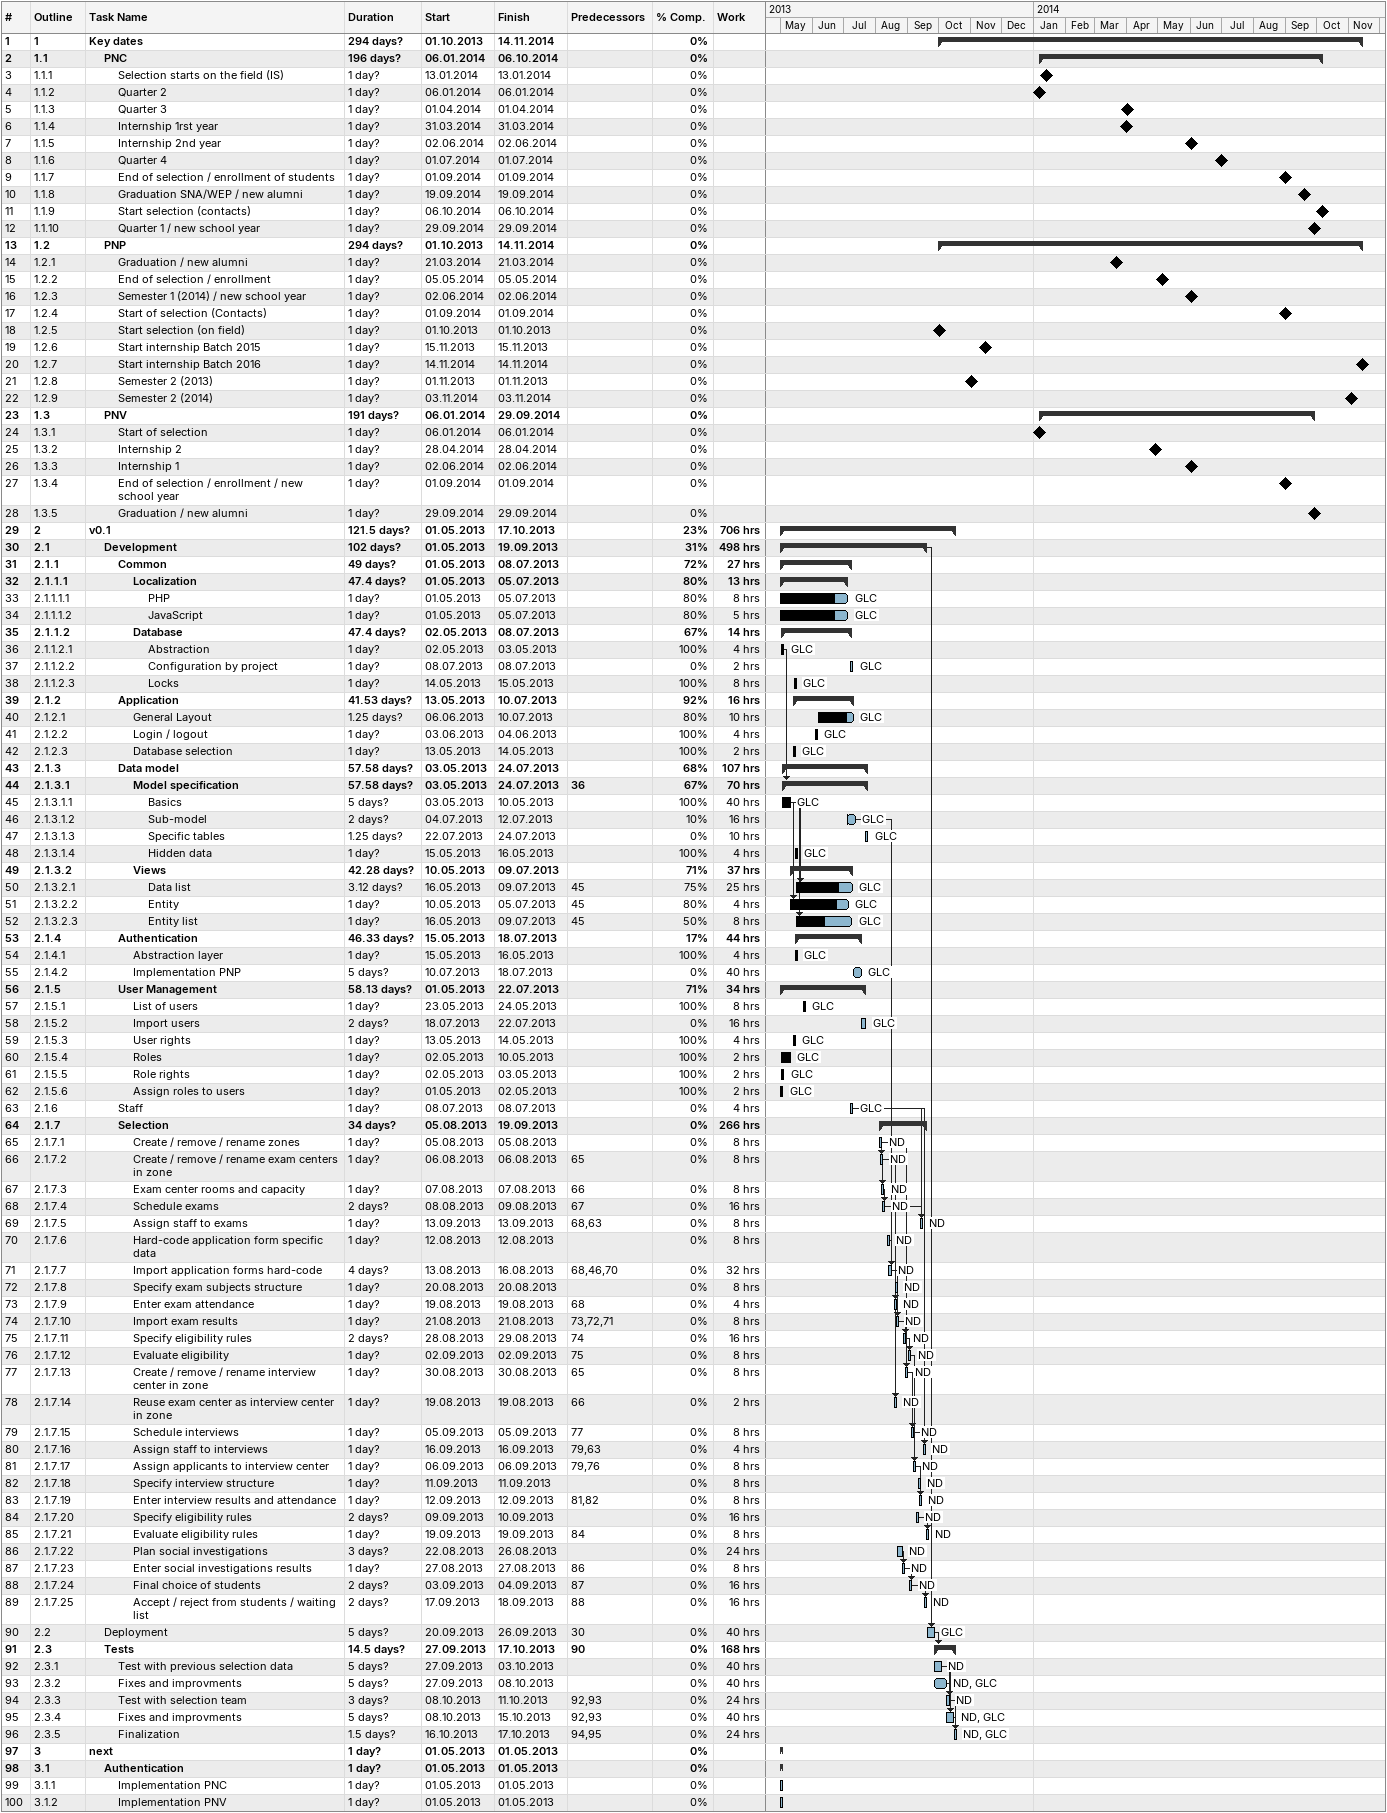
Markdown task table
| ID | WBS | Task | Duration | Start | Finish | Predecessors | Resources | % complete | Work (h) |
|---|---|---|---|---|---|---|---|---|---|
| 1 | 1 | **Key dates** | 294d? | 2013-10-01 | 2014-11-14 |  |  | 0 |  |
| 2 | 1.1 | **PNC** | 196d? | 2014-01-06 | 2014-10-06 |  |  | 0 |  |
| 3 | 1.1.1 | Selection starts on the field (IS) | 1d? | 2014-01-13 | 2014-01-13 |  |  | 0 |  |
| 4 | 1.1.2 | Quarter 2 | 1d? | 2014-01-06 | 2014-01-06 |  |  | 0 |  |
| 5 | 1.1.3 | Quarter 3 | 1d? | 2014-04-01 | 2014-04-01 |  |  | 0 |  |
| 6 | 1.1.4 | Internship 1rst year | 1d? | 2014-03-31 | 2014-03-31 |  |  | 0 |  |
| 7 | 1.1.5 | Internship 2nd year | 1d? | 2014-06-02 | 2014-06-02 |  |  | 0 |  |
| 8 | 1.1.6 | Quarter 4 | 1d? | 2014-07-01 | 2014-07-01 |  |  | 0 |  |
| 9 | 1.1.7 | End of selection / enrollment of students | 1d? | 2014-09-01 | 2014-09-01 |  |  | 0 |  |
| 10 | 1.1.8 | Graduation SNA/WEP / new alumni | 1d? | 2014-09-19 | 2014-09-19 |  |  | 0 |  |
| 11 | 1.1.9 | Start selection (contacts) | 1d? | 2014-10-06 | 2014-10-06 |  |  | 0 |  |
| 12 | 1.1.10 | Quarter 1 / new school year | 1d? | 2014-09-29 | 2014-09-29 |  |  | 0 |  |
| 13 | 1.2 | **PNP** | 294d? | 2013-10-01 | 2014-11-14 |  |  | 0 |  |
| 14 | 1.2.1 | Graduation / new alumni | 1d? | 2014-03-21 | 2014-03-21 |  |  | 0 |  |
| 15 | 1.2.2 | End of selection / enrollment | 1d? | 2014-05-05 | 2014-05-05 |  |  | 0 |  |
| 16 | 1.2.3 | Semester 1 (2014) / new school year | 1d? | 2014-06-02 | 2014-06-02 |  |  | 0 |  |
| 17 | 1.2.4 | Start of selection (Contacts) | 1d? | 2014-09-01 | 2014-09-01 |  |  | 0 |  |
| 18 | 1.2.5 | Start selection (on field) | 1d? | 2013-10-01 | 2013-10-01 |  |  | 0 |  |
| 19 | 1.2.6 | Start internship Batch 2015 | 1d? | 2013-11-15 | 2013-11-15 |  |  | 0 |  |
| 20 | 1.2.7 | Start internship Batch 2016 | 1d? | 2014-11-14 | 2014-11-14 |  |  | 0 |  |
| 21 | 1.2.8 | Semester 2 (2013) | 1d? | 2013-11-01 | 2013-11-01 |  |  | 0 |  |
| 22 | 1.2.9 | Semester 2 (2014) | 1d? | 2014-11-03 | 2014-11-03 |  |  | 0 |  |
| 23 | 1.3 | **PNV** | 191d? | 2014-01-06 | 2014-09-29 |  |  | 0 |  |
| 24 | 1.3.1 | Start of selection | 1d? | 2014-01-06 | 2014-01-06 |  |  | 0 |  |
| 25 | 1.3.2 | Internship 2 | 1d? | 2014-04-28 | 2014-04-28 |  |  | 0 |  |
| 26 | 1.3.3 | Internship 1 | 1d? | 2014-06-02 | 2014-06-02 |  |  | 0 |  |
| 27 | 1.3.4 | End of selection / enrollment / new school year | 1d? | 2014-09-01 | 2014-09-01 |  |  | 0 |  |
| 28 | 1.3.5 | Graduation / new alumni | 1d? | 2014-09-29 | 2014-09-29 |  |  | 0 |  |
| 29 | 2 | **v0.1** | 121.5d? | 2013-05-01 | 2013-10-17 |  |  | 23 | 706 |
| 30 | 2.1 | **Development** | 102d? | 2013-05-01 | 2013-09-19 |  |  | 31 | 498 |
| 31 | 2.1.1 | **Common** | 49d? | 2013-05-01 | 2013-07-08 |  |  | 72 | 27 |
| 32 | 2.1.1.1 | **Localization** | 47.4d? | 2013-05-01 | 2013-07-05 |  |  | 80 | 13 |
| 33 | 2.1.1.1.1 | PHP | 1d? | 2013-05-01 | 2013-07-05 |  | GLC | 80 | 8 |
| 34 | 2.1.1.1.2 | JavaScript | 1d? | 2013-05-01 | 2013-07-05 |  | GLC | 80 | 5 |
| 35 | 2.1.1.2 | **Database** | 47.4d? | 2013-05-02 | 2013-07-08 |  |  | 67 | 14 |
| 36 | 2.1.1.2.1 | Abstraction | 1d? | 2013-05-02 | 2013-05-03 |  | GLC | 100 | 4 |
| 37 | 2.1.1.2.2 | Configuration by project | 1d? | 2013-07-08 | 2013-07-08 |  | GLC | 0 | 2 |
| 38 | 2.1.1.2.3 | Locks | 1d? | 2013-05-14 | 2013-05-15 |  | GLC | 100 | 8 |
| 39 | 2.1.2 | **Application** | 41.53d? | 2013-05-13 | 2013-07-10 |  |  | 92 | 16 |
| 40 | 2.1.2.1 | General Layout | 1.25d? | 2013-06-06 | 2013-07-10 |  | GLC | 80 | 10 |
| 41 | 2.1.2.2 | Login / logout | 1d? | 2013-06-03 | 2013-06-04 |  | GLC | 100 | 4 |
| 42 | 2.1.2.3 | Database selection | 1d? | 2013-05-13 | 2013-05-14 |  | GLC | 100 | 2 |
| 43 | 2.1.3 | **Data model** | 57.58d? | 2013-05-03 | 2013-07-24 |  |  | 68 | 107 |
| 44 | 2.1.3.1 | **Model specification** | 57.58d? | 2013-05-03 | 2013-07-24 | 36 |  | 67 | 70 |
| 45 | 2.1.3.1.1 | Basics | 5d? | 2013-05-03 | 2013-05-10 |  | GLC | 100 | 40 |
| 46 | 2.1.3.1.2 | Sub-model | 2d? | 2013-07-04 | 2013-07-12 |  | GLC | 10 | 16 |
| 47 | 2.1.3.1.3 | Specific tables | 1.25d? | 2013-07-22 | 2013-07-24 |  | GLC | 0 | 10 |
| 48 | 2.1.3.1.4 | Hidden data | 1d? | 2013-05-15 | 2013-05-16 |  | GLC | 100 | 4 |
| 49 | 2.1.3.2 | **Views** | 42.28d? | 2013-05-10 | 2013-07-09 |  |  | 71 | 37 |
| 50 | 2.1.3.2.1 | Data list | 3.12d? | 2013-05-16 | 2013-07-09 | 45 | GLC | 75 | 25 |
| 51 | 2.1.3.2.2 | Entity | 1d? | 2013-05-10 | 2013-07-05 | 45 | GLC | 80 | 4 |
| 52 | 2.1.3.2.3 | Entity list | 1d? | 2013-05-16 | 2013-07-09 | 45 | GLC | 50 | 8 |
| 53 | 2.1.4 | **Authentication** | 46.33d? | 2013-05-15 | 2013-07-18 |  |  | 17 | 44 |
| 54 | 2.1.4.1 | Abstraction layer | 1d? | 2013-05-15 | 2013-05-16 |  | GLC | 100 | 4 |
| 55 | 2.1.4.2 | Implementation PNP | 5d? | 2013-07-10 | 2013-07-18 |  | GLC | 0 | 40 |
| 56 | 2.1.5 | **User Management** | 58.13d? | 2013-05-01 | 2013-07-22 |  |  | 71 | 34 |
| 57 | 2.1.5.1 | List of users | 1d? | 2013-05-23 | 2013-05-24 |  | GLC | 100 | 8 |
| 58 | 2.1.5.2 | Import users | 2d? | 2013-07-18 | 2013-07-22 |  | GLC | 0 | 16 |
| 59 | 2.1.5.3 | User rights | 1d? | 2013-05-13 | 2013-05-14 |  | GLC | 100 | 4 |
| 60 | 2.1.5.4 | Roles | 1d? | 2013-05-02 | 2013-05-10 |  | GLC | 100 | 2 |
| 61 | 2.1.5.5 | Role rights | 1d? | 2013-05-02 | 2013-05-03 |  | GLC | 100 | 2 |
| 62 | 2.1.5.6 | Assign roles to users | 1d? | 2013-05-01 | 2013-05-02 |  | GLC | 100 | 2 |
| 63 | 2.1.6 | Staff | 1d? | 2013-07-08 | 2013-07-08 |  | GLC | 0 | 4 |
| 64 | 2.1.7 | **Selection** | 34d? | 2013-08-05 | 2013-09-19 |  |  | 0 | 266 |
| 65 | 2.1.7.1 | Create / remove / rename zones | 1d? | 2013-08-05 | 2013-08-05 |  | ND | 0 | 8 |
| 66 | 2.1.7.2 | Create / remove / rename exam centers in zone | 1d? | 2013-08-06 | 2013-08-06 | 65 | ND | 0 | 8 |
| 67 | 2.1.7.3 | Exam center rooms and capacity | 1d? | 2013-08-07 | 2013-08-07 | 66 | ND | 0 | 8 |
| 68 | 2.1.7.4 | Schedule exams | 2d? | 2013-08-08 | 2013-08-09 | 67 | ND | 0 | 16 |
| 69 | 2.1.7.5 | Assign staff to exams | 1d? | 2013-09-13 | 2013-09-13 | 68, 63 | ND | 0 | 8 |
| 70 | 2.1.7.6 | Hard-code application form specific data | 1d? | 2013-08-12 | 2013-08-12 |  | ND | 0 | 8 |
| 71 | 2.1.7.7 | Import application forms hard-code | 4d? | 2013-08-13 | 2013-08-16 | 68, 46, 70 | ND | 0 | 32 |
| 72 | 2.1.7.8 | Specify exam subjects structure | 1d? | 2013-08-20 | 2013-08-20 |  | ND | 0 | 8 |
| 73 | 2.1.7.9 | Enter exam attendance | 1d? | 2013-08-19 | 2013-08-19 | 68 | ND | 0 | 4 |
| 74 | 2.1.7.10 | Import exam results | 1d? | 2013-08-21 | 2013-08-21 | 73, 72, 71 | ND | 0 | 8 |
| 75 | 2.1.7.11 | Specify eligibility rules | 2d? | 2013-08-28 | 2013-08-29 | 74 | ND | 0 | 16 |
| 76 | 2.1.7.12 | Evaluate eligibility | 1d? | 2013-09-02 | 2013-09-02 | 75 | ND | 0 | 8 |
| 77 | 2.1.7.13 | Create / remove / rename interview center in zone | 1d? | 2013-08-30 | 2013-08-30 | 65 | ND | 0 | 8 |
| 78 | 2.1.7.14 | Reuse exam center as interview center in zone | 1d? | 2013-08-19 | 2013-08-19 | 66 | ND | 0 | 2 |
| 79 | 2.1.7.15 | Schedule interviews | 1d? | 2013-09-05 | 2013-09-05 | 77 | ND | 0 | 8 |
| 80 | 2.1.7.16 | Assign staff to interviews | 1d? | 2013-09-16 | 2013-09-16 | 79, 63 | ND | 0 | 4 |
| 81 | 2.1.7.17 | Assign applicants to interview center | 1d? | 2013-09-06 | 2013-09-06 | 79, 76 | ND | 0 | 8 |
| 82 | 2.1.7.18 | Specify interview structure | 1d? | 2013-09-11 | 2013-09-11 |  | ND | 0 | 8 |
| 83 | 2.1.7.19 | Enter interview results and attendance | 1d? | 2013-09-12 | 2013-09-12 | 81, 82 | ND | 0 | 8 |
| 84 | 2.1.7.20 | Specify eligibility rules | 2d? | 2013-09-09 | 2013-09-10 |  | ND | 0 | 16 |
| 85 | 2.1.7.21 | Evaluate eligibility rules | 1d? | 2013-09-19 | 2013-09-19 | 84 | ND | 0 | 8 |
| 86 | 2.1.7.22 | Plan social investigations | 3d? | 2013-08-22 | 2013-08-26 |  | ND | 0 | 24 |
| 87 | 2.1.7.23 | Enter social investigations results | 1d? | 2013-08-27 | 2013-08-27 | 86 | ND | 0 | 8 |
| 88 | 2.1.7.24 | Final choice of students | 2d? | 2013-09-03 | 2013-09-04 | 87 | ND | 0 | 16 |
| 89 | 2.1.7.25 | Accept / reject from students / waiting list | 2d? | 2013-09-17 | 2013-09-18 | 88 | ND | 0 | 16 |
| 90 | 2.2 | Deployment | 5d? | 2013-09-20 | 2013-09-26 | 30 | GLC | 0 | 40 |
| 91 | 2.3 | **Tests** | 14.5d? | 2013-09-27 | 2013-10-17 | 90 |  | 0 | 168 |
| 92 | 2.3.1 | Test with previous selection data | 5d? | 2013-09-27 | 2013-10-03 |  | ND | 0 | 40 |
| 93 | 2.3.2 | Fixes and improvments | 5d? | 2013-09-27 | 2013-10-08 |  | ND, GLC | 0 | 40 |
| 94 | 2.3.3 | Test with selection team | 3d? | 2013-10-08 | 2013-10-11 | 92, 93 | ND | 0 | 24 |
| 95 | 2.3.4 | Fixes and improvments | 5d? | 2013-10-08 | 2013-10-15 | 92, 93 | ND, GLC | 0 | 40 |
| 96 | 2.3.5 | Finalization | 1.5d? | 2013-10-16 | 2013-10-17 | 94, 95 | ND, GLC | 0 | 24 |
| 97 | 3 | **next** | 1d? | 2013-05-01 | 2013-05-01 |  |  | 0 |  |
| 98 | 3.1 | **Authentication** | 1d? | 2013-05-01 | 2013-05-01 |  |  | 0 |  |
| 99 | 3.1.1 | Implementation PNC | 1d? | 2013-05-01 | 2013-05-01 |  |  | 0 |  |
| 100 | 3.1.2 | Implementation PNV | 1d? | 2013-05-01 | 2013-05-01 |  |  | 0 |  |
